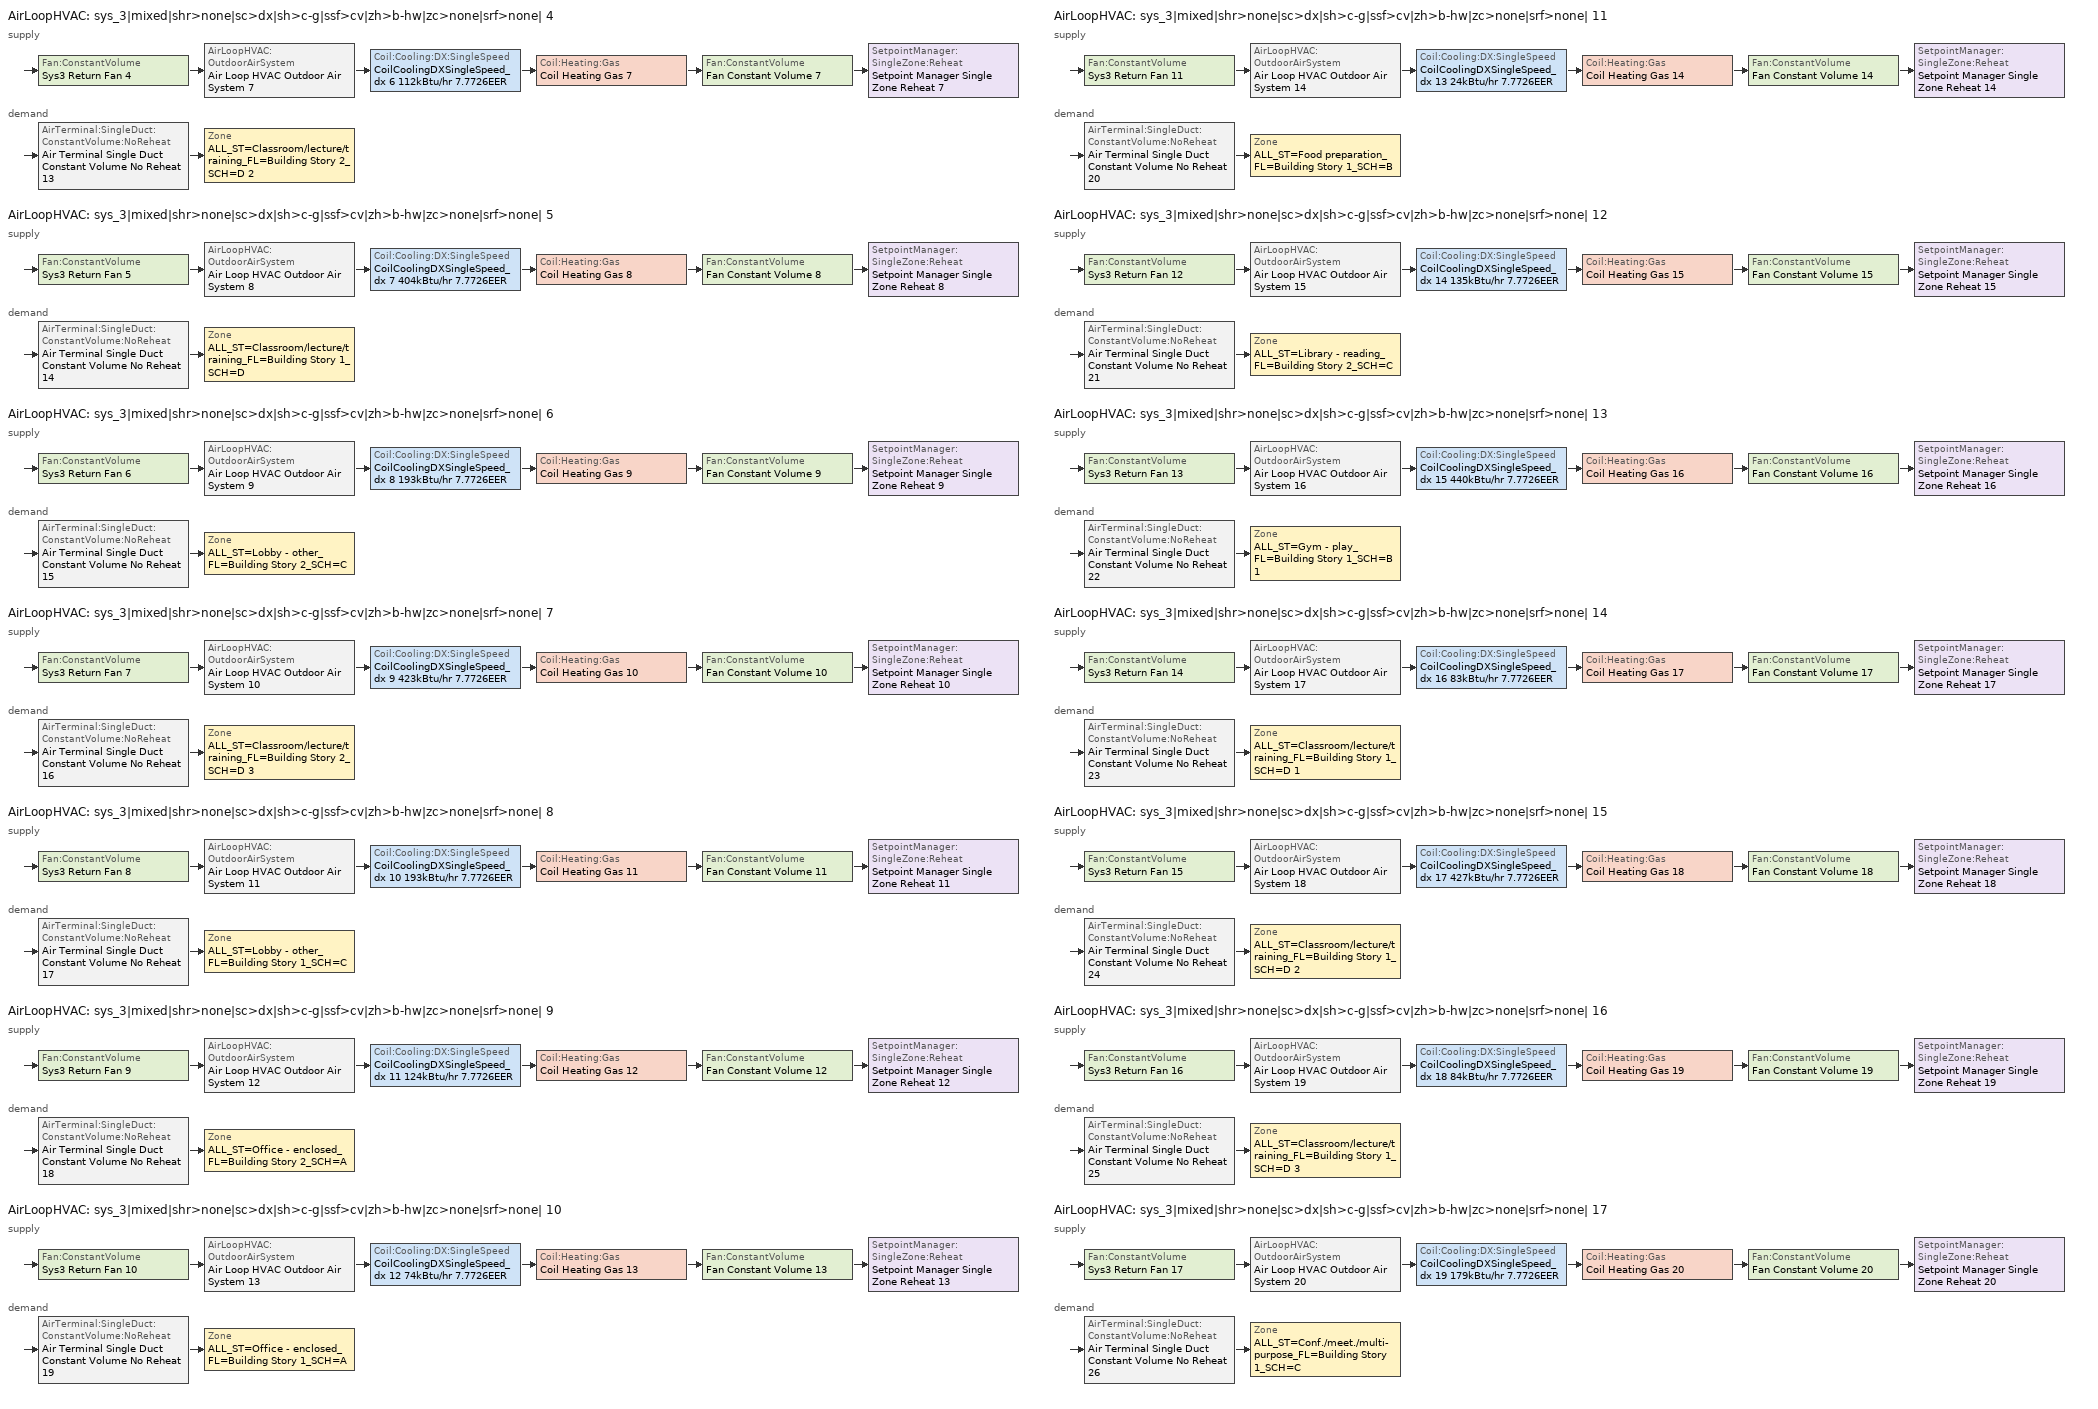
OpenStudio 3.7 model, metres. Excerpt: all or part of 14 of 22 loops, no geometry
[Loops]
AirLoopHVAC 'sys_3|mixed|shr>none|sc>dx|sh>c-g|ssf>cv|zh>b-hw|zc>none|srf>none| 4'
 supply: Fan:ConstantVolume 'Sys3 Return Fan 4' > AirLoopHVAC:OutdoorAirSystem 'Air Loop HVAC Outdoor Air System 7' > Coil:Cooling:DX:SingleSpeed 'CoilCoolingDXSingleSpeed_dx 6 112kBtu/hr 7.7726EER' > Coil:Heating:Gas 'Coil Heating Gas 7' > Fan:ConstantVolume 'Fan Constant Volume 7' > SetpointManager:SingleZone:Reheat 'Setpoint Manager Single Zone Reheat 7'
 demand: AirTerminal:SingleDuct:ConstantVolume:NoReheat 'Air Terminal Single Duct Constant Volume No Reheat 13' > Zone 'ALL_ST=Classroom/lecture/training_FL=Building Story 2_SCH=D 2'
AirLoopHVAC 'sys_3|mixed|shr>none|sc>dx|sh>c-g|ssf>cv|zh>b-hw|zc>none|srf>none| 5'
 supply: Fan:ConstantVolume 'Sys3 Return Fan 5' > AirLoopHVAC:OutdoorAirSystem 'Air Loop HVAC Outdoor Air System 8' > Coil:Cooling:DX:SingleSpeed 'CoilCoolingDXSingleSpeed_dx 7 404kBtu/hr 7.7726EER' > Coil:Heating:Gas 'Coil Heating Gas 8' > Fan:ConstantVolume 'Fan Constant Volume 8' > SetpointManager:SingleZone:Reheat 'Setpoint Manager Single Zone Reheat 8'
 demand: AirTerminal:SingleDuct:ConstantVolume:NoReheat 'Air Terminal Single Duct Constant Volume No Reheat 14' > Zone 'ALL_ST=Classroom/lecture/training_FL=Building Story 1_SCH=D'
AirLoopHVAC 'sys_3|mixed|shr>none|sc>dx|sh>c-g|ssf>cv|zh>b-hw|zc>none|srf>none| 6'
 supply: Fan:ConstantVolume 'Sys3 Return Fan 6' > AirLoopHVAC:OutdoorAirSystem 'Air Loop HVAC Outdoor Air System 9' > Coil:Cooling:DX:SingleSpeed 'CoilCoolingDXSingleSpeed_dx 8 193kBtu/hr 7.7726EER' > Coil:Heating:Gas 'Coil Heating Gas 9' > Fan:ConstantVolume 'Fan Constant Volume 9' > SetpointManager:SingleZone:Reheat 'Setpoint Manager Single Zone Reheat 9'
 demand: AirTerminal:SingleDuct:ConstantVolume:NoReheat 'Air Terminal Single Duct Constant Volume No Reheat 15' > Zone 'ALL_ST=Lobby - other_FL=Building Story 2_SCH=C'
AirLoopHVAC 'sys_3|mixed|shr>none|sc>dx|sh>c-g|ssf>cv|zh>b-hw|zc>none|srf>none| 7'
 supply: Fan:ConstantVolume 'Sys3 Return Fan 7' > AirLoopHVAC:OutdoorAirSystem 'Air Loop HVAC Outdoor Air System 10' > Coil:Cooling:DX:SingleSpeed 'CoilCoolingDXSingleSpeed_dx 9 423kBtu/hr 7.7726EER' > Coil:Heating:Gas 'Coil Heating Gas 10' > Fan:ConstantVolume 'Fan Constant Volume 10' > SetpointManager:SingleZone:Reheat 'Setpoint Manager Single Zone Reheat 10'
 demand: AirTerminal:SingleDuct:ConstantVolume:NoReheat 'Air Terminal Single Duct Constant Volume No Reheat 16' > Zone 'ALL_ST=Classroom/lecture/training_FL=Building Story 2_SCH=D 3'
AirLoopHVAC 'sys_3|mixed|shr>none|sc>dx|sh>c-g|ssf>cv|zh>b-hw|zc>none|srf>none| 8'
 supply: Fan:ConstantVolume 'Sys3 Return Fan 8' > AirLoopHVAC:OutdoorAirSystem 'Air Loop HVAC Outdoor Air System 11' > Coil:Cooling:DX:SingleSpeed 'CoilCoolingDXSingleSpeed_dx 10 193kBtu/hr 7.7726EER' > Coil:Heating:Gas 'Coil Heating Gas 11' > Fan:ConstantVolume 'Fan Constant Volume 11' > SetpointManager:SingleZone:Reheat 'Setpoint Manager Single Zone Reheat 11'
 demand: AirTerminal:SingleDuct:ConstantVolume:NoReheat 'Air Terminal Single Duct Constant Volume No Reheat 17' > Zone 'ALL_ST=Lobby - other_FL=Building Story 1_SCH=C'
AirLoopHVAC 'sys_3|mixed|shr>none|sc>dx|sh>c-g|ssf>cv|zh>b-hw|zc>none|srf>none| 9'
 supply: Fan:ConstantVolume 'Sys3 Return Fan 9' > AirLoopHVAC:OutdoorAirSystem 'Air Loop HVAC Outdoor Air System 12' > Coil:Cooling:DX:SingleSpeed 'CoilCoolingDXSingleSpeed_dx 11 124kBtu/hr 7.7726EER' > Coil:Heating:Gas 'Coil Heating Gas 12' > Fan:ConstantVolume 'Fan Constant Volume 12' > SetpointManager:SingleZone:Reheat 'Setpoint Manager Single Zone Reheat 12'
 demand: AirTerminal:SingleDuct:ConstantVolume:NoReheat 'Air Terminal Single Duct Constant Volume No Reheat 18' > Zone 'ALL_ST=Office - enclosed_FL=Building Story 2_SCH=A'
AirLoopHVAC 'sys_3|mixed|shr>none|sc>dx|sh>c-g|ssf>cv|zh>b-hw|zc>none|srf>none| 10'
 supply: Fan:ConstantVolume 'Sys3 Return Fan 10' > AirLoopHVAC:OutdoorAirSystem 'Air Loop HVAC Outdoor Air System 13' > Coil:Cooling:DX:SingleSpeed 'CoilCoolingDXSingleSpeed_dx 12 74kBtu/hr 7.7726EER' > Coil:Heating:Gas 'Coil Heating Gas 13' > Fan:ConstantVolume 'Fan Constant Volume 13' > SetpointManager:SingleZone:Reheat 'Setpoint Manager Single Zone Reheat 13'
 demand: AirTerminal:SingleDuct:ConstantVolume:NoReheat 'Air Terminal Single Duct Constant Volume No Reheat 19' > Zone 'ALL_ST=Office - enclosed_FL=Building Story 1_SCH=A'
AirLoopHVAC 'sys_3|mixed|shr>none|sc>dx|sh>c-g|ssf>cv|zh>b-hw|zc>none|srf>none| 11'
 supply: Fan:ConstantVolume 'Sys3 Return Fan 11' > AirLoopHVAC:OutdoorAirSystem 'Air Loop HVAC Outdoor Air System 14' > Coil:Cooling:DX:SingleSpeed 'CoilCoolingDXSingleSpeed_dx 13 24kBtu/hr 7.7726EER' > Coil:Heating:Gas 'Coil Heating Gas 14' > Fan:ConstantVolume 'Fan Constant Volume 14' > SetpointManager:SingleZone:Reheat 'Setpoint Manager Single Zone Reheat 14'
 demand: AirTerminal:SingleDuct:ConstantVolume:NoReheat 'Air Terminal Single Duct Constant Volume No Reheat 20' > Zone 'ALL_ST=Food preparation_FL=Building Story 1_SCH=B'
AirLoopHVAC 'sys_3|mixed|shr>none|sc>dx|sh>c-g|ssf>cv|zh>b-hw|zc>none|srf>none| 12'
 supply: Fan:ConstantVolume 'Sys3 Return Fan 12' > AirLoopHVAC:OutdoorAirSystem 'Air Loop HVAC Outdoor Air System 15' > Coil:Cooling:DX:SingleSpeed 'CoilCoolingDXSingleSpeed_dx 14 135kBtu/hr 7.7726EER' > Coil:Heating:Gas 'Coil Heating Gas 15' > Fan:ConstantVolume 'Fan Constant Volume 15' > SetpointManager:SingleZone:Reheat 'Setpoint Manager Single Zone Reheat 15'
 demand: AirTerminal:SingleDuct:ConstantVolume:NoReheat 'Air Terminal Single Duct Constant Volume No Reheat 21' > Zone 'ALL_ST=Library - reading_FL=Building Story 2_SCH=C'
AirLoopHVAC 'sys_3|mixed|shr>none|sc>dx|sh>c-g|ssf>cv|zh>b-hw|zc>none|srf>none| 13'
 supply: Fan:ConstantVolume 'Sys3 Return Fan 13' > AirLoopHVAC:OutdoorAirSystem 'Air Loop HVAC Outdoor Air System 16' > Coil:Cooling:DX:SingleSpeed 'CoilCoolingDXSingleSpeed_dx 15 440kBtu/hr 7.7726EER' > Coil:Heating:Gas 'Coil Heating Gas 16' > Fan:ConstantVolume 'Fan Constant Volume 16' > SetpointManager:SingleZone:Reheat 'Setpoint Manager Single Zone Reheat 16'
 demand: AirTerminal:SingleDuct:ConstantVolume:NoReheat 'Air Terminal Single Duct Constant Volume No Reheat 22' > Zone 'ALL_ST=Gym - play_FL=Building Story 1_SCH=B 1'
AirLoopHVAC 'sys_3|mixed|shr>none|sc>dx|sh>c-g|ssf>cv|zh>b-hw|zc>none|srf>none| 14'
 supply: Fan:ConstantVolume 'Sys3 Return Fan 14' > AirLoopHVAC:OutdoorAirSystem 'Air Loop HVAC Outdoor Air System 17' > Coil:Cooling:DX:SingleSpeed 'CoilCoolingDXSingleSpeed_dx 16 83kBtu/hr 7.7726EER' > Coil:Heating:Gas 'Coil Heating Gas 17' > Fan:ConstantVolume 'Fan Constant Volume 17' > SetpointManager:SingleZone:Reheat 'Setpoint Manager Single Zone Reheat 17'
 demand: AirTerminal:SingleDuct:ConstantVolume:NoReheat 'Air Terminal Single Duct Constant Volume No Reheat 23' > Zone 'ALL_ST=Classroom/lecture/training_FL=Building Story 1_SCH=D 1'
AirLoopHVAC 'sys_3|mixed|shr>none|sc>dx|sh>c-g|ssf>cv|zh>b-hw|zc>none|srf>none| 15'
 supply: Fan:ConstantVolume 'Sys3 Return Fan 15' > AirLoopHVAC:OutdoorAirSystem 'Air Loop HVAC Outdoor Air System 18' > Coil:Cooling:DX:SingleSpeed 'CoilCoolingDXSingleSpeed_dx 17 427kBtu/hr 7.7726EER' > Coil:Heating:Gas 'Coil Heating Gas 18' > Fan:ConstantVolume 'Fan Constant Volume 18' > SetpointManager:SingleZone:Reheat 'Setpoint Manager Single Zone Reheat 18'
 demand: AirTerminal:SingleDuct:ConstantVolume:NoReheat 'Air Terminal Single Duct Constant Volume No Reheat 24' > Zone 'ALL_ST=Classroom/lecture/training_FL=Building Story 1_SCH=D 2'
AirLoopHVAC 'sys_3|mixed|shr>none|sc>dx|sh>c-g|ssf>cv|zh>b-hw|zc>none|srf>none| 16'
 supply: Fan:ConstantVolume 'Sys3 Return Fan 16' > AirLoopHVAC:OutdoorAirSystem 'Air Loop HVAC Outdoor Air System 19' > Coil:Cooling:DX:SingleSpeed 'CoilCoolingDXSingleSpeed_dx 18 84kBtu/hr 7.7726EER' > Coil:Heating:Gas 'Coil Heating Gas 19' > Fan:ConstantVolume 'Fan Constant Volume 19' > SetpointManager:SingleZone:Reheat 'Setpoint Manager Single Zone Reheat 19'
 demand: AirTerminal:SingleDuct:ConstantVolume:NoReheat 'Air Terminal Single Duct Constant Volume No Reheat 25' > Zone 'ALL_ST=Classroom/lecture/training_FL=Building Story 1_SCH=D 3'
AirLoopHVAC 'sys_3|mixed|shr>none|sc>dx|sh>c-g|ssf>cv|zh>b-hw|zc>none|srf>none| 17'
 supply: Fan:ConstantVolume 'Sys3 Return Fan 17' > AirLoopHVAC:OutdoorAirSystem 'Air Loop HVAC Outdoor Air System 20' > Coil:Cooling:DX:SingleSpeed 'CoilCoolingDXSingleSpeed_dx 19 179kBtu/hr 7.7726EER' > Coil:Heating:Gas 'Coil Heating Gas 20' > Fan:ConstantVolume 'Fan Constant Volume 20' > SetpointManager:SingleZone:Reheat 'Setpoint Manager Single Zone Reheat 20'
 demand: AirTerminal:SingleDuct:ConstantVolume:NoReheat 'Air Terminal Single Duct Constant Volume No Reheat 26' > Zone 'ALL_ST=Conf./meet./multi-purpose_FL=Building Story 1_SCH=C'
[Sizing:Zone] Zone Cooling Design Supply Air Temperature Input Method=TemperatureDifference; Zone Cooling Design Supply Air Temperature {C}=14; Zone Cooling Design Supply Air Temperature Difference {deltaC}=11; Zone Heating Design Supply Air Temperature Input Method=TemperatureDifference; Zone Heating Design Supply Air Temperature {C}=40; Zone Heating Design Supply Air Temperature Difference {deltaC}=21; Zone Cooling Design Supply Air Humidity Ratio {kg-H2O/kg-air}=0.0085; Zone Heating Design Supply Air Humidity Ratio {kg-H2O/kg-air}=0.008; Zone Heating Sizing Factor=1.3; Zone Cooling Sizing Factor=1.1; Cooling Design Air Flow Method=DesignDay; Heating Design Air Flow Method=DesignDay; Account for Dedicated Outdoor Air System=No; Dedicated Outdoor Air System Control Strategy=NeutralSupplyAir; Dedicated Outdoor Air Low Setpoint Temperature for Design {C}=autosize; Dedicated Outdoor Air High Setpoint Temperature for Design {C}=autosize; Zone Load Sizing Method=Sensible Load Only No Latent Load; Zone Latent Cooling Design Supply Air Humidity Ratio Input Method=HumidityRatioDifference; Zone Cooling Design Supply Air Humidity Ratio Difference {kgWater/kgDryAir}=0.005; Zone Latent Heating Design Supply Air Humidity Ratio Input Method=HumidityRatioDifference; Zone Humidification Design Supply Air Humidity Ratio Difference {kgWater/kgDryAir}=0.005
ALL_ST=Classroom/lecture/training_FL=Building Story 2_SCH=D 2; ALL_ST=Classroom/lecture/training_FL=Building Story 1_SCH=D; ALL_ST=Lobby - other_FL=Building Story 2_SCH=C; ALL_ST=Classroom/lecture/training_FL=Building Story 2_SCH=D 3; ALL_ST=Lobby - other_FL=Building Story 1_SCH=C; ALL_ST=Office - enclosed_FL=Building Story 2_SCH=A; ALL_ST=Office - enclosed_FL=Building Story 1_SCH=A; ALL_ST=Food preparation_FL=Building Story 1_SCH=B; ALL_ST=Library - reading_FL=Building Story 2_SCH=C; ALL_ST=Gym - play_FL=Building Story 1_SCH=B 1; ALL_ST=Classroom/lecture/training_FL=Building Story 1_SCH=D 1; ALL_ST=Classroom/lecture/training_FL=Building Story 1_SCH=D 2; ALL_ST=Classroom/lecture/training_FL=Building Story 1_SCH=D 3; ALL_ST=Conf./meet./multi-purpose_FL=Building Story 1_SCH=C
[Zone equipment]
ALL_ST=Classroom/lecture/training_FL=Building Story 2_SCH=D 2: Air Terminal Single Duct Constant Volume No Reheat 13, Zone HVAC Baseboard Convective Water 13
ALL_ST=Classroom/lecture/training_FL=Building Story 1_SCH=D: Air Terminal Single Duct Constant Volume No Reheat 14, Zone HVAC Baseboard Convective Water 14
ALL_ST=Lobby - other_FL=Building Story 2_SCH=C: Air Terminal Single Duct Constant Volume No Reheat 15, Zone HVAC Baseboard Convective Water 15
ALL_ST=Classroom/lecture/training_FL=Building Story 2_SCH=D 3: Air Terminal Single Duct Constant Volume No Reheat 16, Zone HVAC Baseboard Convective Water 16
ALL_ST=Lobby - other_FL=Building Story 1_SCH=C: Air Terminal Single Duct Constant Volume No Reheat 17, Zone HVAC Baseboard Convective Water 17
ALL_ST=Office - enclosed_FL=Building Story 2_SCH=A: Air Terminal Single Duct Constant Volume No Reheat 18, Zone HVAC Baseboard Convective Water 18
ALL_ST=Office - enclosed_FL=Building Story 1_SCH=A: Air Terminal Single Duct Constant Volume No Reheat 19, Zone HVAC Baseboard Convective Water 19
ALL_ST=Food preparation_FL=Building Story 1_SCH=B: Air Terminal Single Duct Constant Volume No Reheat 20, Zone HVAC Baseboard Convective Water 20
ALL_ST=Library - reading_FL=Building Story 2_SCH=C: Air Terminal Single Duct Constant Volume No Reheat 21, Zone HVAC Baseboard Convective Water 21
ALL_ST=Gym - play_FL=Building Story 1_SCH=B 1: Air Terminal Single Duct Constant Volume No Reheat 22, Zone HVAC Baseboard Convective Water 22
ALL_ST=Classroom/lecture/training_FL=Building Story 1_SCH=D 1: Air Terminal Single Duct Constant Volume No Reheat 23, Zone HVAC Baseboard Convective Water 23
ALL_ST=Classroom/lecture/training_FL=Building Story 1_SCH=D 2: Air Terminal Single Duct Constant Volume No Reheat 24, Zone HVAC Baseboard Convective Water 24
ALL_ST=Classroom/lecture/training_FL=Building Story 1_SCH=D 3: Air Terminal Single Duct Constant Volume No Reheat 25, Zone HVAC Baseboard Convective Water 25
ALL_ST=Conf./meet./multi-purpose_FL=Building Story 1_SCH=C: Air Terminal Single Duct Constant Volume No Reheat 26, Zone HVAC Baseboard Convective Water 26
[AirLoopHVAC] Design Supply Air Flow Rate {m3/s}=autosize; Design Return Air Flow Fraction of Supply Air Flow=1
Name | Availability Schedule
sys_3|mixed|shr>none|sc>dx|sh>c-g|ssf>cv|zh>b-hw|zc>none|srf>none| 4 | sys_3|mixed|shr>none|sc>dx|sh>c-g|ssf>cv|zh>b-hw|zc>none|srf>none| 4 Occ Sch
sys_3|mixed|shr>none|sc>dx|sh>c-g|ssf>cv|zh>b-hw|zc>none|srf>none| 5 | sys_3|mixed|shr>none|sc>dx|sh>c-g|ssf>cv|zh>b-hw|zc>none|srf>none| 5 Occ Sch
sys_3|mixed|shr>none|sc>dx|sh>c-g|ssf>cv|zh>b-hw|zc>none|srf>none| 6 | sys_3|mixed|shr>none|sc>dx|sh>c-g|ssf>cv|zh>b-hw|zc>none|srf>none| 6 Occ Sch
sys_3|mixed|shr>none|sc>dx|sh>c-g|ssf>cv|zh>b-hw|zc>none|srf>none| 7 | sys_3|mixed|shr>none|sc>dx|sh>c-g|ssf>cv|zh>b-hw|zc>none|srf>none| 7 Occ Sch
sys_3|mixed|shr>none|sc>dx|sh>c-g|ssf>cv|zh>b-hw|zc>none|srf>none| 8 | sys_3|mixed|shr>none|sc>dx|sh>c-g|ssf>cv|zh>b-hw|zc>none|srf>none| 8 Occ Sch
sys_3|mixed|shr>none|sc>dx|sh>c-g|ssf>cv|zh>b-hw|zc>none|srf>none| 9 | sys_3|mixed|shr>none|sc>dx|sh>c-g|ssf>cv|zh>b-hw|zc>none|srf>none| 9 Occ Sch
sys_3|mixed|shr>none|sc>dx|sh>c-g|ssf>cv|zh>b-hw|zc>none|srf>none| 10 | sys_3|mixed|shr>none|sc>dx|sh>c-g|ssf>cv|zh>b-hw|zc>none|srf>none| 10 Occ Sch
sys_3|mixed|shr>none|sc>dx|sh>c-g|ssf>cv|zh>b-hw|zc>none|srf>none| 11 | sys_3|mixed|shr>none|sc>dx|sh>c-g|ssf>cv|zh>b-hw|zc>none|srf>none| 11 Occ Sch
sys_3|mixed|shr>none|sc>dx|sh>c-g|ssf>cv|zh>b-hw|zc>none|srf>none| 12 | sys_3|mixed|shr>none|sc>dx|sh>c-g|ssf>cv|zh>b-hw|zc>none|srf>none| 12 Occ Sch
sys_3|mixed|shr>none|sc>dx|sh>c-g|ssf>cv|zh>b-hw|zc>none|srf>none| 13 | sys_3|mixed|shr>none|sc>dx|sh>c-g|ssf>cv|zh>b-hw|zc>none|srf>none| 13 Occ Sch
sys_3|mixed|shr>none|sc>dx|sh>c-g|ssf>cv|zh>b-hw|zc>none|srf>none| 14 | sys_3|mixed|shr>none|sc>dx|sh>c-g|ssf>cv|zh>b-hw|zc>none|srf>none| 14 Occ Sch
sys_3|mixed|shr>none|sc>dx|sh>c-g|ssf>cv|zh>b-hw|zc>none|srf>none| 15 | sys_3|mixed|shr>none|sc>dx|sh>c-g|ssf>cv|zh>b-hw|zc>none|srf>none| 15 Occ Sch
sys_3|mixed|shr>none|sc>dx|sh>c-g|ssf>cv|zh>b-hw|zc>none|srf>none| 16 | sys_3|mixed|shr>none|sc>dx|sh>c-g|ssf>cv|zh>b-hw|zc>none|srf>none| 16 Occ Sch
sys_3|mixed|shr>none|sc>dx|sh>c-g|ssf>cv|zh>b-hw|zc>none|srf>none| 17 | sys_3|mixed|shr>none|sc>dx|sh>c-g|ssf>cv|zh>b-hw|zc>none|srf>none| 17 Occ Sch
[Sizing:System] Type of Load to Size On=Sensible; Design Outdoor Air Flow Rate {m3/s}=Autosize; Central Heating Maximum System Air Flow Ratio=1; Preheat Design Temperature {C}=7; Preheat Design Humidity Ratio {kg-H2O/kg-Air}=0.008; Precool Design Temperature {C}=13; Precool Design Humidity Ratio {kg-H2O/kg-Air}=0.008; Central Cooling Design Supply Air Temperature {C}=13; Central Heating Design Supply Air Temperature {C}=43; Sizing Option=NonCoincident; 100% Outdoor Air in Cooling=No; 100% Outdoor Air in Heating=No; Central Cooling Design Supply Air Humidity Ratio {kg-H2O/kg-Air}=0.0085; Central Heating Design Supply Air Humidity Ratio {kg-H2O/kg-Air}=0.008; Cooling Design Air Flow Method=DesignDay; Cooling Design Air Flow Rate {m3/s}=0; Heating Design Air Flow Method=DesignDay; Heating Design Air Flow Rate {m3/s}=0; System Outdoor Air Method=ZoneSum; Zone Maximum Outdoor Air Fraction=1; Cooling Supply Air Flow Rate Per Floor Area {m3/s-m2}=0.00996765; Cooling Fraction of Autosized Cooling Supply Air Flow Rate=1; Cooling Supply Air Flow Rate Per Unit Cooling Capacity {m3/s-W}=3.94755e-05; Heating Supply Air Flow Rate Per Floor Area {m3/s-m2}=0.00996765; Heating Fraction of Autosized Heating Supply Air Flow Rate=1; Heating Fraction of Autosized Cooling Supply Air Flow Rate=1; Heating Supply Air Flow Rate Per Unit Heating Capacity {m3/s-W}=3.15882e-05; Cooling Design Capacity Method=CoolingDesignCapacity; Cooling Design Capacity {W}=autosize; Cooling Design Capacity Per Floor Area {W/m2}=234.7; Fraction of Autosized Cooling Design Capacity=1; Heating Design Capacity Method=HeatingDesignCapacity; Heating Design Capacity {W}=autosize; Heating Design Capacity Per Floor Area {W/m2}=157; Fraction of Autosized Heating Design Capacity=1; Central Cooling Capacity Control Method=OnOff; Occupant Diversity=autosize
sys_3|mixed|shr>none|sc>dx|sh>c-g|ssf>cv|zh>b-hw|zc>none|srf>none| 4; sys_3|mixed|shr>none|sc>dx|sh>c-g|ssf>cv|zh>b-hw|zc>none|srf>none| 5; sys_3|mixed|shr>none|sc>dx|sh>c-g|ssf>cv|zh>b-hw|zc>none|srf>none| 6; sys_3|mixed|shr>none|sc>dx|sh>c-g|ssf>cv|zh>b-hw|zc>none|srf>none| 7; sys_3|mixed|shr>none|sc>dx|sh>c-g|ssf>cv|zh>b-hw|zc>none|srf>none| 8; sys_3|mixed|shr>none|sc>dx|sh>c-g|ssf>cv|zh>b-hw|zc>none|srf>none| 9; sys_3|mixed|shr>none|sc>dx|sh>c-g|ssf>cv|zh>b-hw|zc>none|srf>none| 10; sys_3|mixed|shr>none|sc>dx|sh>c-g|ssf>cv|zh>b-hw|zc>none|srf>none| 11; sys_3|mixed|shr>none|sc>dx|sh>c-g|ssf>cv|zh>b-hw|zc>none|srf>none| 12; sys_3|mixed|shr>none|sc>dx|sh>c-g|ssf>cv|zh>b-hw|zc>none|srf>none| 13; sys_3|mixed|shr>none|sc>dx|sh>c-g|ssf>cv|zh>b-hw|zc>none|srf>none| 14; sys_3|mixed|shr>none|sc>dx|sh>c-g|ssf>cv|zh>b-hw|zc>none|srf>none| 15; sys_3|mixed|shr>none|sc>dx|sh>c-g|ssf>cv|zh>b-hw|zc>none|srf>none| 16; sys_3|mixed|shr>none|sc>dx|sh>c-g|ssf>cv|zh>b-hw|zc>none|srf>none| 17
[Fan:ConstantVolume] Availability Schedule=Always On Discrete; Maximum Flow Rate {m3/s}=AutoSize
Name | Fan Total Efficiency | Pressure Rise {Pa} | Motor Efficiency
Fan Constant Volume 7; Fan Constant Volume 8; Fan Constant Volume 9; Fan Constant Volume 10; Fan Constant Volume 11; Fan Constant Volume 12; Fan Constant Volume 13; Fan Constant Volume 14; Fan Constant Volume 15; Fan Constant Volume 16; Fan Constant Volume 17; Fan Constant Volume 18; Fan Constant Volume 19; Fan Constant Volume 20 | 0.39975 | 640 | 0.615
Sys3 Return Fan 4; Sys3 Return Fan 5; Sys3 Return Fan 6; Sys3 Return Fan 7; Sys3 Return Fan 8; Sys3 Return Fan 9; Sys3 Return Fan 10; Sys3 Return Fan 11; Sys3 Return Fan 12; Sys3 Return Fan 13; Sys3 Return Fan 14; Sys3 Return Fan 15; Sys3 Return Fan 16; Sys3 Return Fan 17 | 0.25 | 150 | 0.385
[Coil:Heating:Gas] Availability Schedule=Always On Discrete; Gas Burner Efficiency=0.8; Nominal Capacity {W}=AutoSize; On Cycle Parasitic Electric Load {W}=0; Part Load Fraction Correlation Curve=FURNACE-EFFPLR-NECB2011; Off Cycle Parasitic Gas Load {W}=0
Coil Heating Gas 7; Coil Heating Gas 8; Coil Heating Gas 9; Coil Heating Gas 10; Coil Heating Gas 11; Coil Heating Gas 12; Coil Heating Gas 13; Coil Heating Gas 14; Coil Heating Gas 15; Coil Heating Gas 16; Coil Heating Gas 17; Coil Heating Gas 18; Coil Heating Gas 19; Coil Heating Gas 20
[Coil:Cooling:DX:SingleSpeed] Availability Schedule=Always On Discrete; Rated Total Cooling Capacity {W}=autosize; Rated Sensible Heat Ratio=autosize; Rated COP {W/W}=2.72491; Rated Air Flow Rate {m3/s}=autosize; Rated Evaporator Fan Power Per Volume Flow Rate 2017 {W/(m3/s)}=773.3; Rated Evaporator Fan Power Per Volume Flow Rate 2023 {W/(m3/s)}=934.4; Total Cooling Capacity Function of Temperature Curve=DXCOOL-NECB2011-REF-CAPFT; Total Cooling Capacity Function of Flow Fraction Curve=DXCOOL-NECB2011-REF-CAPFFLOW; Energy Input Ratio Function of Temperature Curve=DXCOOL-NECB2011-REF-COOLEIRFT; Energy Input Ratio Function of Flow Fraction Curve=DXCOOL-NECB2011-REF-COOLEIRFFLOW; Part Load Fraction Correlation Curve=DXCOOL-NECB2011-REF-COOLPLFFPLR; Minimum Outdoor Dry-Bulb Temperature for Compressor Operation {C}=-25; Nominal Time for Condensate Removal to Begin {s}=0; Ratio of Initial Moisture Evaporation Rate and Steady State Latent Capacity=0; Maximum Cycling Rate {cycles/hr}=0; Latent Capacity Time Constant {s}=0; Condenser Type=AirCooled; Evaporative Condenser Effectiveness=0.9; Evaporative Condenser Air Flow Rate {m3/s}=autosize; Evaporative Condenser Pump Rated Power Consumption {W}=autosize; Crankcase Heater Capacity {W}=0; Maximum Outdoor Dry-Bulb Temperature for Crankcase Heater Operation {C}=10; Basin Heater Capacity {W/K}=0; Basin Heater Setpoint Temperature {C}=2
CoilCoolingDXSingleSpeed_dx 6 112kBtu/hr 7.7726EER; CoilCoolingDXSingleSpeed_dx 7 404kBtu/hr 7.7726EER; CoilCoolingDXSingleSpeed_dx 8 193kBtu/hr 7.7726EER; CoilCoolingDXSingleSpeed_dx 9 423kBtu/hr 7.7726EER; CoilCoolingDXSingleSpeed_dx 10 193kBtu/hr 7.7726EER; CoilCoolingDXSingleSpeed_dx 11 124kBtu/hr 7.7726EER; CoilCoolingDXSingleSpeed_dx 12 74kBtu/hr 7.7726EER; CoilCoolingDXSingleSpeed_dx 13 24kBtu/hr 7.7726EER; CoilCoolingDXSingleSpeed_dx 14 135kBtu/hr 7.7726EER; CoilCoolingDXSingleSpeed_dx 15 440kBtu/hr 7.7726EER; CoilCoolingDXSingleSpeed_dx 16 83kBtu/hr 7.7726EER; CoilCoolingDXSingleSpeed_dx 17 427kBtu/hr 7.7726EER; CoilCoolingDXSingleSpeed_dx 18 84kBtu/hr 7.7726EER; CoilCoolingDXSingleSpeed_dx 19 179kBtu/hr 7.7726EER
[Controller:OutdoorAir] Minimum Outdoor Air Flow Rate {m3/s}=autosize; Maximum Outdoor Air Flow Rate {m3/s}=Autosize; Economizer Control Action Type=ModulateFlow; Lockout Type=NoLockout; Minimum Limit Type=FixedMinimum; High Humidity Control=No; Heat Recovery Bypass Control Type=BypassWhenWithinEconomizerLimits; Economizer Operation Staging=InterlockedWithMechanicalCooling
Name | Economizer Control Type | Minimum Outdoor Air Schedule | Controller Mechanical Ventilation | Economizer Maximum Limit Dry-Bulb Temperature {C} | Economizer Maximum Limit Enthalpy {J/kg} | Economizer Minimum Limit Dry-Bulb Temperature {C}
Controller Outdoor Air 7 | DifferentialEnthalpy | sys_3|mixed|shr>none|sc>dx|sh>c-g|ssf>cv|zh>b-hw|zc>none|srf>none| 4 Occ Sch | Controller Mechanical Ventilation 7
Controller Outdoor Air 8 | DifferentialEnthalpy | sys_3|mixed|shr>none|sc>dx|sh>c-g|ssf>cv|zh>b-hw|zc>none|srf>none| 5 Occ Sch | Controller Mechanical Ventilation 8
Controller Outdoor Air 9 | DifferentialEnthalpy | sys_3|mixed|shr>none|sc>dx|sh>c-g|ssf>cv|zh>b-hw|zc>none|srf>none| 6 Occ Sch | Controller Mechanical Ventilation 9
Controller Outdoor Air 10 | DifferentialEnthalpy | sys_3|mixed|shr>none|sc>dx|sh>c-g|ssf>cv|zh>b-hw|zc>none|srf>none| 7 Occ Sch | Controller Mechanical Ventilation 10
Controller Outdoor Air 11 | DifferentialEnthalpy | sys_3|mixed|shr>none|sc>dx|sh>c-g|ssf>cv|zh>b-hw|zc>none|srf>none| 8 Occ Sch | Controller Mechanical Ventilation 11
Controller Outdoor Air 12 | DifferentialEnthalpy | sys_3|mixed|shr>none|sc>dx|sh>c-g|ssf>cv|zh>b-hw|zc>none|srf>none| 9 Occ Sch | Controller Mechanical Ventilation 12
Controller Outdoor Air 13 | DifferentialEnthalpy | sys_3|mixed|shr>none|sc>dx|sh>c-g|ssf>cv|zh>b-hw|zc>none|srf>none| 10 Occ Sch | Controller Mechanical Ventilation 13
Controller Outdoor Air 14 | NoEconomizer | sys_3|mixed|shr>none|sc>dx|sh>c-g|ssf>cv|zh>b-hw|zc>none|srf>none| 11 Occ Sch | Controller Mechanical Ventilation 14 | 28 | 64000 | -100
Controller Outdoor Air 15 | DifferentialEnthalpy | sys_3|mixed|shr>none|sc>dx|sh>c-g|ssf>cv|zh>b-hw|zc>none|srf>none| 12 Occ Sch | Controller Mechanical Ventilation 15
Controller Outdoor Air 16 | DifferentialEnthalpy | sys_3|mixed|shr>none|sc>dx|sh>c-g|ssf>cv|zh>b-hw|zc>none|srf>none| 13 Occ Sch | Controller Mechanical Ventilation 16
Controller Outdoor Air 17 | DifferentialEnthalpy | sys_3|mixed|shr>none|sc>dx|sh>c-g|ssf>cv|zh>b-hw|zc>none|srf>none| 14 Occ Sch | Controller Mechanical Ventilation 17
Controller Outdoor Air 18 | DifferentialEnthalpy | sys_3|mixed|shr>none|sc>dx|sh>c-g|ssf>cv|zh>b-hw|zc>none|srf>none| 15 Occ Sch | Controller Mechanical Ventilation 18
Controller Outdoor Air 19 | DifferentialEnthalpy | sys_3|mixed|shr>none|sc>dx|sh>c-g|ssf>cv|zh>b-hw|zc>none|srf>none| 16 Occ Sch | Controller Mechanical Ventilation 19
Controller Outdoor Air 20 | DifferentialEnthalpy | sys_3|mixed|shr>none|sc>dx|sh>c-g|ssf>cv|zh>b-hw|zc>none|srf>none| 17 Occ Sch | Controller Mechanical Ventilation 20
[Controller:MechanicalVentilation] Availability Schedule=Always On Discrete; System Outdoor Air Method=ZoneSum
Controller Mechanical Ventilation 7; Controller Mechanical Ventilation 8; Controller Mechanical Ventilation 9; Controller Mechanical Ventilation 10; Controller Mechanical Ventilation 11; Controller Mechanical Ventilation 12; Controller Mechanical Ventilation 13; Controller Mechanical Ventilation 14; Controller Mechanical Ventilation 15; Controller Mechanical Ventilation 16; Controller Mechanical Ventilation 17; Controller Mechanical Ventilation 18; Controller Mechanical Ventilation 19; Controller Mechanical Ventilation 20
[AirLoopHVAC:OutdoorAirSystem]
Name | Controller
Air Loop HVAC Outdoor Air System 7 | Controller Outdoor Air 7
Air Loop HVAC Outdoor Air System 8 | Controller Outdoor Air 8
Air Loop HVAC Outdoor Air System 9 | Controller Outdoor Air 9
Air Loop HVAC Outdoor Air System 10 | Controller Outdoor Air 10
Air Loop HVAC Outdoor Air System 11 | Controller Outdoor Air 11
Air Loop HVAC Outdoor Air System 12 | Controller Outdoor Air 12
Air Loop HVAC Outdoor Air System 13 | Controller Outdoor Air 13
Air Loop HVAC Outdoor Air System 14 | Controller Outdoor Air 14
Air Loop HVAC Outdoor Air System 15 | Controller Outdoor Air 15
Air Loop HVAC Outdoor Air System 16 | Controller Outdoor Air 16
Air Loop HVAC Outdoor Air System 17 | Controller Outdoor Air 17
Air Loop HVAC Outdoor Air System 18 | Controller Outdoor Air 18
Air Loop HVAC Outdoor Air System 19 | Controller Outdoor Air 19
Air Loop HVAC Outdoor Air System 20 | Controller Outdoor Air 20
[SetpointManager:SingleZone:Reheat] Minimum Supply Air Temperature {C}=13; Maximum Supply Air Temperature {C}=43
Name | Control Zone | Setpoint Node or NodeList
Setpoint Manager Single Zone Reheat 7 | ALL_ST=Classroom/lecture/training_FL=Building Story 2_SCH=D 2 | sys_3|mixed|shr>none|sc>dx|sh>c-g|ssf>cv|zh>b-hw|zc>none|srf>none| 4 Supply Outlet Node
Setpoint Manager Single Zone Reheat 8 | ALL_ST=Classroom/lecture/training_FL=Building Story 1_SCH=D | sys_3|mixed|shr>none|sc>dx|sh>c-g|ssf>cv|zh>b-hw|zc>none|srf>none| 5 Supply Outlet Node
Setpoint Manager Single Zone Reheat 9 | ALL_ST=Lobby - other_FL=Building Story 2_SCH=C | sys_3|mixed|shr>none|sc>dx|sh>c-g|ssf>cv|zh>b-hw|zc>none|srf>none| 6 Supply Outlet Node
Setpoint Manager Single Zone Reheat 10 | ALL_ST=Classroom/lecture/training_FL=Building Story 2_SCH=D 3 | sys_3|mixed|shr>none|sc>dx|sh>c-g|ssf>cv|zh>b-hw|zc>none|srf>none| 7 Supply Outlet Node
Setpoint Manager Single Zone Reheat 11 | ALL_ST=Lobby - other_FL=Building Story 1_SCH=C | sys_3|mixed|shr>none|sc>dx|sh>c-g|ssf>cv|zh>b-hw|zc>none|srf>none| 8 Supply Outlet Node
Setpoint Manager Single Zone Reheat 12 | ALL_ST=Office - enclosed_FL=Building Story 2_SCH=A | sys_3|mixed|shr>none|sc>dx|sh>c-g|ssf>cv|zh>b-hw|zc>none|srf>none| 9 Supply Outlet Node
Setpoint Manager Single Zone Reheat 13 | ALL_ST=Office - enclosed_FL=Building Story 1_SCH=A | sys_3|mixed|shr>none|sc>dx|sh>c-g|ssf>cv|zh>b-hw|zc>none|srf>none| 10 Supply Outlet Node
Setpoint Manager Single Zone Reheat 14 | ALL_ST=Food preparation_FL=Building Story 1_SCH=B | sys_3|mixed|shr>none|sc>dx|sh>c-g|ssf>cv|zh>b-hw|zc>none|srf>none| 11 Supply Outlet Node
Setpoint Manager Single Zone Reheat 15 | ALL_ST=Library - reading_FL=Building Story 2_SCH=C | sys_3|mixed|shr>none|sc>dx|sh>c-g|ssf>cv|zh>b-hw|zc>none|srf>none| 12 Supply Outlet Node
Setpoint Manager Single Zone Reheat 16 | ALL_ST=Gym - play_FL=Building Story 1_SCH=B 1 | sys_3|mixed|shr>none|sc>dx|sh>c-g|ssf>cv|zh>b-hw|zc>none|srf>none| 13 Supply Outlet Node
Setpoint Manager Single Zone Reheat 17 | ALL_ST=Classroom/lecture/training_FL=Building Story 1_SCH=D 1 | sys_3|mixed|shr>none|sc>dx|sh>c-g|ssf>cv|zh>b-hw|zc>none|srf>none| 14 Supply Outlet Node
Setpoint Manager Single Zone Reheat 18 | ALL_ST=Classroom/lecture/training_FL=Building Story 1_SCH=D 2 | sys_3|mixed|shr>none|sc>dx|sh>c-g|ssf>cv|zh>b-hw|zc>none|srf>none| 15 Supply Outlet Node
Setpoint Manager Single Zone Reheat 19 | ALL_ST=Classroom/lecture/training_FL=Building Story 1_SCH=D 3 | sys_3|mixed|shr>none|sc>dx|sh>c-g|ssf>cv|zh>b-hw|zc>none|srf>none| 16 Supply Outlet Node
Setpoint Manager Single Zone Reheat 20 | ALL_ST=Conf./meet./multi-purpose_FL=Building Story 1_SCH=C | sys_3|mixed|shr>none|sc>dx|sh>c-g|ssf>cv|zh>b-hw|zc>none|srf>none| 17 Supply Outlet Node
[AirTerminal:SingleDuct:ConstantVolume:NoReheat] Availability Schedule=Always On Discrete; Maximum Air Flow Rate {m3/s}=AutoSize
Air Terminal Single Duct Constant Volume No Reheat 13; Air Terminal Single Duct Constant Volume No Reheat 14; Air Terminal Single Duct Constant Volume No Reheat 15; Air Terminal Single Duct Constant Volume No Reheat 16; Air Terminal Single Duct Constant Volume No Reheat 17; Air Terminal Single Duct Constant Volume No Reheat 18; Air Terminal Single Duct Constant Volume No Reheat 19; Air Terminal Single Duct Constant Volume No Reheat 20; Air Terminal Single Duct Constant Volume No Reheat 21; Air Terminal Single Duct Constant Volume No Reheat 22; Air Terminal Single Duct Constant Volume No Reheat 23; Air Terminal Single Duct Constant Volume No Reheat 24; Air Terminal Single Duct Constant Volume No Reheat 25; Air Terminal Single Duct Constant Volume No Reheat 26
[Schedule:Ruleset]
Name | Default Day Schedule | Summer Design Day Schedule | Winter Design Day Schedule
sys_3|mixed|shr>none|sc>dx|sh>c-g|ssf>cv|zh>b-hw|zc>none|srf>none| 10 Occ Sch | sys_3|mixed|shr>none|sc>dx|sh>c-g|ssf>cv|zh>b-hw|zc>none|srf>none| 10 Occ Sch Default | sys_3|mixed|shr>none|sc>dx|sh>c-g|ssf>cv|zh>b-hw|zc>none|srf>none| 10 Occ Sch Summer Design Day | sys_3|mixed|shr>none|sc>dx|sh>c-g|ssf>cv|zh>b-hw|zc>none|srf>none| 10 Occ Sch Winter Design Day
sys_3|mixed|shr>none|sc>dx|sh>c-g|ssf>cv|zh>b-hw|zc>none|srf>none| 11 Occ Sch | sys_3|mixed|shr>none|sc>dx|sh>c-g|ssf>cv|zh>b-hw|zc>none|srf>none| 11 Occ Sch Default | sys_3|mixed|shr>none|sc>dx|sh>c-g|ssf>cv|zh>b-hw|zc>none|srf>none| 11 Occ Sch Summer Design Day | sys_3|mixed|shr>none|sc>dx|sh>c-g|ssf>cv|zh>b-hw|zc>none|srf>none| 11 Occ Sch Winter Design Day
sys_3|mixed|shr>none|sc>dx|sh>c-g|ssf>cv|zh>b-hw|zc>none|srf>none| 12 Occ Sch | sys_3|mixed|shr>none|sc>dx|sh>c-g|ssf>cv|zh>b-hw|zc>none|srf>none| 12 Occ Sch Default | sys_3|mixed|shr>none|sc>dx|sh>c-g|ssf>cv|zh>b-hw|zc>none|srf>none| 12 Occ Sch Summer Design Day | sys_3|mixed|shr>none|sc>dx|sh>c-g|ssf>cv|zh>b-hw|zc>none|srf>none| 12 Occ Sch Winter Design Day
sys_3|mixed|shr>none|sc>dx|sh>c-g|ssf>cv|zh>b-hw|zc>none|srf>none| 13 Occ Sch | sys_3|mixed|shr>none|sc>dx|sh>c-g|ssf>cv|zh>b-hw|zc>none|srf>none| 13 Occ Sch Default | sys_3|mixed|shr>none|sc>dx|sh>c-g|ssf>cv|zh>b-hw|zc>none|srf>none| 13 Occ Sch Summer Design Day | sys_3|mixed|shr>none|sc>dx|sh>c-g|ssf>cv|zh>b-hw|zc>none|srf>none| 13 Occ Sch Winter Design Day
sys_3|mixed|shr>none|sc>dx|sh>c-g|ssf>cv|zh>b-hw|zc>none|srf>none| 14 Occ Sch | sys_3|mixed|shr>none|sc>dx|sh>c-g|ssf>cv|zh>b-hw|zc>none|srf>none| 14 Occ Sch Default | sys_3|mixed|shr>none|sc>dx|sh>c-g|ssf>cv|zh>b-hw|zc>none|srf>none| 14 Occ Sch Summer Design Day | sys_3|mixed|shr>none|sc>dx|sh>c-g|ssf>cv|zh>b-hw|zc>none|srf>none| 14 Occ Sch Winter Design Day
sys_3|mixed|shr>none|sc>dx|sh>c-g|ssf>cv|zh>b-hw|zc>none|srf>none| 15 Occ Sch | sys_3|mixed|shr>none|sc>dx|sh>c-g|ssf>cv|zh>b-hw|zc>none|srf>none| 15 Occ Sch Default | sys_3|mixed|shr>none|sc>dx|sh>c-g|ssf>cv|zh>b-hw|zc>none|srf>none| 15 Occ Sch Summer Design Day | sys_3|mixed|shr>none|sc>dx|sh>c-g|ssf>cv|zh>b-hw|zc>none|srf>none| 15 Occ Sch Winter Design Day
sys_3|mixed|shr>none|sc>dx|sh>c-g|ssf>cv|zh>b-hw|zc>none|srf>none| 16 Occ Sch | sys_3|mixed|shr>none|sc>dx|sh>c-g|ssf>cv|zh>b-hw|zc>none|srf>none| 16 Occ Sch Default | sys_3|mixed|shr>none|sc>dx|sh>c-g|ssf>cv|zh>b-hw|zc>none|srf>none| 16 Occ Sch Summer Design Day | sys_3|mixed|shr>none|sc>dx|sh>c-g|ssf>cv|zh>b-hw|zc>none|srf>none| 16 Occ Sch Winter Design Day
sys_3|mixed|shr>none|sc>dx|sh>c-g|ssf>cv|zh>b-hw|zc>none|srf>none| 17 Occ Sch | sys_3|mixed|shr>none|sc>dx|sh>c-g|ssf>cv|zh>b-hw|zc>none|srf>none| 17 Occ Sch Default | sys_3|mixed|shr>none|sc>dx|sh>c-g|ssf>cv|zh>b-hw|zc>none|srf>none| 17 Occ Sch Summer Design Day | sys_3|mixed|shr>none|sc>dx|sh>c-g|ssf>cv|zh>b-hw|zc>none|srf>none| 17 Occ Sch Winter Design Day
sys_3|mixed|shr>none|sc>dx|sh>c-g|ssf>cv|zh>b-hw|zc>none|srf>none| 4 Occ Sch | sys_3|mixed|shr>none|sc>dx|sh>c-g|ssf>cv|zh>b-hw|zc>none|srf>none| 4 Occ Sch Default | sys_3|mixed|shr>none|sc>dx|sh>c-g|ssf>cv|zh>b-hw|zc>none|srf>none| 4 Occ Sch Summer Design Day | sys_3|mixed|shr>none|sc>dx|sh>c-g|ssf>cv|zh>b-hw|zc>none|srf>none| 4 Occ Sch Winter Design Day
sys_3|mixed|shr>none|sc>dx|sh>c-g|ssf>cv|zh>b-hw|zc>none|srf>none| 5 Occ Sch | sys_3|mixed|shr>none|sc>dx|sh>c-g|ssf>cv|zh>b-hw|zc>none|srf>none| 5 Occ Sch Default | sys_3|mixed|shr>none|sc>dx|sh>c-g|ssf>cv|zh>b-hw|zc>none|srf>none| 5 Occ Sch Summer Design Day | sys_3|mixed|shr>none|sc>dx|sh>c-g|ssf>cv|zh>b-hw|zc>none|srf>none| 5 Occ Sch Winter Design Day
sys_3|mixed|shr>none|sc>dx|sh>c-g|ssf>cv|zh>b-hw|zc>none|srf>none| 6 Occ Sch | sys_3|mixed|shr>none|sc>dx|sh>c-g|ssf>cv|zh>b-hw|zc>none|srf>none| 6 Occ Sch Default | sys_3|mixed|shr>none|sc>dx|sh>c-g|ssf>cv|zh>b-hw|zc>none|srf>none| 6 Occ Sch Summer Design Day | sys_3|mixed|shr>none|sc>dx|sh>c-g|ssf>cv|zh>b-hw|zc>none|srf>none| 6 Occ Sch Winter Design Day
sys_3|mixed|shr>none|sc>dx|sh>c-g|ssf>cv|zh>b-hw|zc>none|srf>none| 7 Occ Sch | sys_3|mixed|shr>none|sc>dx|sh>c-g|ssf>cv|zh>b-hw|zc>none|srf>none| 7 Occ Sch Default | sys_3|mixed|shr>none|sc>dx|sh>c-g|ssf>cv|zh>b-hw|zc>none|srf>none| 7 Occ Sch Summer Design Day | sys_3|mixed|shr>none|sc>dx|sh>c-g|ssf>cv|zh>b-hw|zc>none|srf>none| 7 Occ Sch Winter Design Day
sys_3|mixed|shr>none|sc>dx|sh>c-g|ssf>cv|zh>b-hw|zc>none|srf>none| 8 Occ Sch | sys_3|mixed|shr>none|sc>dx|sh>c-g|ssf>cv|zh>b-hw|zc>none|srf>none| 8 Occ Sch Default | sys_3|mixed|shr>none|sc>dx|sh>c-g|ssf>cv|zh>b-hw|zc>none|srf>none| 8 Occ Sch Summer Design Day | sys_3|mixed|shr>none|sc>dx|sh>c-g|ssf>cv|zh>b-hw|zc>none|srf>none| 8 Occ Sch Winter Design Day
sys_3|mixed|shr>none|sc>dx|sh>c-g|ssf>cv|zh>b-hw|zc>none|srf>none| 9 Occ Sch | sys_3|mixed|shr>none|sc>dx|sh>c-g|ssf>cv|zh>b-hw|zc>none|srf>none| 9 Occ Sch Default | sys_3|mixed|shr>none|sc>dx|sh>c-g|ssf>cv|zh>b-hw|zc>none|srf>none| 9 Occ Sch Summer Design Day | sys_3|mixed|shr>none|sc>dx|sh>c-g|ssf>cv|zh>b-hw|zc>none|srf>none| 9 Occ Sch Winter Design Day
[Schedule:Day]
sys_3|mixed|shr>none|sc>dx|sh>c-g|ssf>cv|zh>b-hw|zc>none|srf>none| 10 Occ Sch Default; sys_3|mixed|shr>none|sc>dx|sh>c-g|ssf>cv|zh>b-hw|zc>none|srf>none| 9 Occ Sch Default: 8, 0, 0, 19, 0, 1, 24, 0, 0
sys_3|mixed|shr>none|sc>dx|sh>c-g|ssf>cv|zh>b-hw|zc>none|srf>none| 10 Occ Sch Winter Design Day; sys_3|mixed|shr>none|sc>dx|sh>c-g|ssf>cv|zh>b-hw|zc>none|srf>none| 10 Occ Sch Summer Design Day; sys_3|mixed|shr>none|sc>dx|sh>c-g|ssf>cv|zh>b-hw|zc>none|srf>none| 11 Occ Sch Winter Design Day; sys_3|mixed|shr>none|sc>dx|sh>c-g|ssf>cv|zh>b-hw|zc>none|srf>none| 11 Occ Sch Summer Design Day; sys_3|mixed|shr>none|sc>dx|sh>c-g|ssf>cv|zh>b-hw|zc>none|srf>none| 12 Occ Sch Winter Design Day; sys_3|mixed|shr>none|sc>dx|sh>c-g|ssf>cv|zh>b-hw|zc>none|srf>none| 12 Occ Sch Summer Design Day; sys_3|mixed|shr>none|sc>dx|sh>c-g|ssf>cv|zh>b-hw|zc>none|srf>none| 13 Occ Sch Winter Design Day; sys_3|mixed|shr>none|sc>dx|sh>c-g|ssf>cv|zh>b-hw|zc>none|srf>none| 13 Occ Sch Summer Design Day; sys_3|mixed|shr>none|sc>dx|sh>c-g|ssf>cv|zh>b-hw|zc>none|srf>none| 14 Occ Sch Winter Design Day; sys_3|mixed|shr>none|sc>dx|sh>c-g|ssf>cv|zh>b-hw|zc>none|srf>none| 14 Occ Sch Summer Design Day; sys_3|mixed|shr>none|sc>dx|sh>c-g|ssf>cv|zh>b-hw|zc>none|srf>none| 15 Occ Sch Winter Design Day; sys_3|mixed|shr>none|sc>dx|sh>c-g|ssf>cv|zh>b-hw|zc>none|srf>none| 15 Occ Sch Summer Design Day; sys_3|mixed|shr>none|sc>dx|sh>c-g|ssf>cv|zh>b-hw|zc>none|srf>none| 16 Occ Sch Winter Design Day; sys_3|mixed|shr>none|sc>dx|sh>c-g|ssf>cv|zh>b-hw|zc>none|srf>none| 16 Occ Sch Summer Design Day; sys_3|mixed|shr>none|sc>dx|sh>c-g|ssf>cv|zh>b-hw|zc>none|srf>none| 17 Occ Sch Winter Design Day; sys_3|mixed|shr>none|sc>dx|sh>c-g|ssf>cv|zh>b-hw|zc>none|srf>none| 17 Occ Sch Summer Design Day; sys_3|mixed|shr>none|sc>dx|sh>c-g|ssf>cv|zh>b-hw|zc>none|srf>none| 4 Occ Sch Winter Design Day; sys_3|mixed|shr>none|sc>dx|sh>c-g|ssf>cv|zh>b-hw|zc>none|srf>none| 4 Occ Sch Summer Design Day; sys_3|mixed|shr>none|sc>dx|sh>c-g|ssf>cv|zh>b-hw|zc>none|srf>none| 5 Occ Sch Winter Design Day; sys_3|mixed|shr>none|sc>dx|sh>c-g|ssf>cv|zh>b-hw|zc>none|srf>none| 5 Occ Sch Summer Design Day; sys_3|mixed|shr>none|sc>dx|sh>c-g|ssf>cv|zh>b-hw|zc>none|srf>none| 6 Occ Sch Winter Design Day; sys_3|mixed|shr>none|sc>dx|sh>c-g|ssf>cv|zh>b-hw|zc>none|srf>none| 6 Occ Sch Summer Design Day; sys_3|mixed|shr>none|sc>dx|sh>c-g|ssf>cv|zh>b-hw|zc>none|srf>none| 7 Occ Sch Winter Design Day; sys_3|mixed|shr>none|sc>dx|sh>c-g|ssf>cv|zh>b-hw|zc>none|srf>none| 7 Occ Sch Summer Design Day; sys_3|mixed|shr>none|sc>dx|sh>c-g|ssf>cv|zh>b-hw|zc>none|srf>none| 8 Occ Sch Winter Design Day; sys_3|mixed|shr>none|sc>dx|sh>c-g|ssf>cv|zh>b-hw|zc>none|srf>none| 8 Occ Sch Summer Design Day; sys_3|mixed|shr>none|sc>dx|sh>c-g|ssf>cv|zh>b-hw|zc>none|srf>none| 9 Occ Sch Winter Design Day; sys_3|mixed|shr>none|sc>dx|sh>c-g|ssf>cv|zh>b-hw|zc>none|srf>none| 9 Occ Sch Summer Design Day: 24, 0, 1
Schedule Day 103; Schedule Day 109; Schedule Day 110; Schedule Day 111; Schedule Day 116; Schedule Day 117; Schedule Day 119; Schedule Day 121: 24, 0, 0
sys_3|mixed|shr>none|sc>dx|sh>c-g|ssf>cv|zh>b-hw|zc>none|srf>none| 11 Occ Sch Default; sys_3|mixed|shr>none|sc>dx|sh>c-g|ssf>cv|zh>b-hw|zc>none|srf>none| 13 Occ Sch Default: 1, 0, 1, 10, 0, 0, 24, 0, 1
Schedule Day 104; Schedule Day 107: 1, 0, 0, 2, 0, 1, 11, 0, 0, 23, 0, 1, 24, 0, 0
Schedule Day 105; Schedule Day 108: 2, 0, 1, 10, 0, 0, 24, 0, 1
sys_3|mixed|shr>none|sc>dx|sh>c-g|ssf>cv|zh>b-hw|zc>none|srf>none| 12 Occ Sch Default; sys_3|mixed|shr>none|sc>dx|sh>c-g|ssf>cv|zh>b-hw|zc>none|srf>none| 17 Occ Sch Default; sys_3|mixed|shr>none|sc>dx|sh>c-g|ssf>cv|zh>b-hw|zc>none|srf>none| 6 Occ Sch Default; sys_3|mixed|shr>none|sc>dx|sh>c-g|ssf>cv|zh>b-hw|zc>none|srf>none| 8 Occ Sch Default: 9, 0, 0, 21, 0, 1, 24, 0, 0
Schedule Day 106; Schedule Day 112; Schedule Day 118; Schedule Day 120: 11, 0, 0, 19, 0, 1, 24, 0, 0
sys_3|mixed|shr>none|sc>dx|sh>c-g|ssf>cv|zh>b-hw|zc>none|srf>none| 14 Occ Sch Default; sys_3|mixed|shr>none|sc>dx|sh>c-g|ssf>cv|zh>b-hw|zc>none|srf>none| 15 Occ Sch Default; sys_3|mixed|shr>none|sc>dx|sh>c-g|ssf>cv|zh>b-hw|zc>none|srf>none| 16 Occ Sch Default; sys_3|mixed|shr>none|sc>dx|sh>c-g|ssf>cv|zh>b-hw|zc>none|srf>none| 4 Occ Sch Default; sys_3|mixed|shr>none|sc>dx|sh>c-g|ssf>cv|zh>b-hw|zc>none|srf>none| 5 Occ Sch Default; sys_3|mixed|shr>none|sc>dx|sh>c-g|ssf>cv|zh>b-hw|zc>none|srf>none| 7 Occ Sch Default: 9, 0, 0, 18, 0, 1, 19, 0, 0, 22, 0, 1, 24, 0, 0
[Schedule:Rule] Date Specification Type=DateRange; Start Month=1; End Month=12
Name | Schedule Ruleset | Rule Order | Day Schedule | Apply Sunday | Apply Saturday | Start Day | End Day
Schedule Rule 76 | sys_3|mixed|shr>none|sc>dx|sh>c-g|ssf>cv|zh>b-hw|zc>none|srf>none| 10 Occ Sch | 0 | Schedule Day 103 | Yes | Yes | 1 | 31
Schedule Rule 77 | sys_3|mixed|shr>none|sc>dx|sh>c-g|ssf>cv|zh>b-hw|zc>none|srf>none| 11 Occ Sch | 1 | Schedule Day 104 | Yes |  | 1 | 31
Schedule Rule 78 | sys_3|mixed|shr>none|sc>dx|sh>c-g|ssf>cv|zh>b-hw|zc>none|srf>none| 11 Occ Sch | 0 | Schedule Day 105 |  | Yes | 7 | 30
Schedule Rule 79 | sys_3|mixed|shr>none|sc>dx|sh>c-g|ssf>cv|zh>b-hw|zc>none|srf>none| 12 Occ Sch | 0 | Schedule Day 106 | Yes |  | 1 | 31
Schedule Rule 80 | sys_3|mixed|shr>none|sc>dx|sh>c-g|ssf>cv|zh>b-hw|zc>none|srf>none| 13 Occ Sch | 1 | Schedule Day 107 | Yes |  | 1 | 31
Schedule Rule 81 | sys_3|mixed|shr>none|sc>dx|sh>c-g|ssf>cv|zh>b-hw|zc>none|srf>none| 13 Occ Sch | 0 | Schedule Day 108 |  | Yes | 7 | 30
Schedule Rule 82 | sys_3|mixed|shr>none|sc>dx|sh>c-g|ssf>cv|zh>b-hw|zc>none|srf>none| 14 Occ Sch | 0 | Schedule Day 109 | Yes | Yes | 1 | 31
Schedule Rule 83 | sys_3|mixed|shr>none|sc>dx|sh>c-g|ssf>cv|zh>b-hw|zc>none|srf>none| 15 Occ Sch | 0 | Schedule Day 110 | Yes | Yes | 1 | 31
Schedule Rule 84 | sys_3|mixed|shr>none|sc>dx|sh>c-g|ssf>cv|zh>b-hw|zc>none|srf>none| 16 Occ Sch | 0 | Schedule Day 111 | Yes | Yes | 1 | 31
Schedule Rule 85 | sys_3|mixed|shr>none|sc>dx|sh>c-g|ssf>cv|zh>b-hw|zc>none|srf>none| 17 Occ Sch | 0 | Schedule Day 112 | Yes |  | 1 | 31
Schedule Rule 89 | sys_3|mixed|shr>none|sc>dx|sh>c-g|ssf>cv|zh>b-hw|zc>none|srf>none| 4 Occ Sch | 0 | Schedule Day 116 | Yes | Yes | 1 | 31
Schedule Rule 90 | sys_3|mixed|shr>none|sc>dx|sh>c-g|ssf>cv|zh>b-hw|zc>none|srf>none| 5 Occ Sch | 0 | Schedule Day 117 | Yes | Yes | 1 | 31
Schedule Rule 91 | sys_3|mixed|shr>none|sc>dx|sh>c-g|ssf>cv|zh>b-hw|zc>none|srf>none| 6 Occ Sch | 0 | Schedule Day 118 | Yes |  | 1 | 31
Schedule Rule 92 | sys_3|mixed|shr>none|sc>dx|sh>c-g|ssf>cv|zh>b-hw|zc>none|srf>none| 7 Occ Sch | 0 | Schedule Day 119 | Yes | Yes | 1 | 31
Schedule Rule 93 | sys_3|mixed|shr>none|sc>dx|sh>c-g|ssf>cv|zh>b-hw|zc>none|srf>none| 8 Occ Sch | 0 | Schedule Day 120 | Yes |  | 1 | 31
Schedule Rule 94 | sys_3|mixed|shr>none|sc>dx|sh>c-g|ssf>cv|zh>b-hw|zc>none|srf>none| 9 Occ Sch | 0 | Schedule Day 121 | Yes | Yes | 1 | 31
[Schedule:Constant]
Always On Discrete: Value=1
[Curve:Biquadratic] Minimum Value of x=13; Maximum Value of x=24; Minimum Value of y=24; Maximum Value of y=46
Name | Coefficient1 Constant | Coefficient2 x | Coefficient3 x**2 | Coefficient4 y | Coefficient5 y**2 | Coefficient6 x*y
DXCOOL-NECB2011-REF-CAPFT | 0.867905 | 0.0142459 | 0.00055436 | -0.0075575 | 3.3e-05 | -0.0001918
DXCOOL-NECB2011-REF-COOLEIRFT | 0.114171 | 0.0281822 | -0.0004199 | 0.0214108 | 0.000161028 | -0.000679104
[Curve:Quadratic] Minimum Value of x=0.5; Maximum Value of x=1.5
Name | Coefficient1 Constant | Coefficient2 x | Coefficient3 x**2
DXCOOL-NECB2011-REF-CAPFFLOW | 0.8 | 0.2 | 0
DXCOOL-NECB2011-REF-COOLEIRFFLOW | 1.1552 | -0.1808 | 0.0256
[Curve:Cubic] Maximum Value of x=1
Name | Coefficient1 Constant | Coefficient2 x | Coefficient3 x**2 | Coefficient4 x**3 | Minimum Value of x
DXCOOL-NECB2011-REF-COOLPLFFPLR | 0.0277 | 4.9151 | -8.184 | 4.2702 | 0.7
FURNACE-EFFPLR-NECB2011 | 0.722 | 0.8211 | -1.0396 | 0.5 | 0
